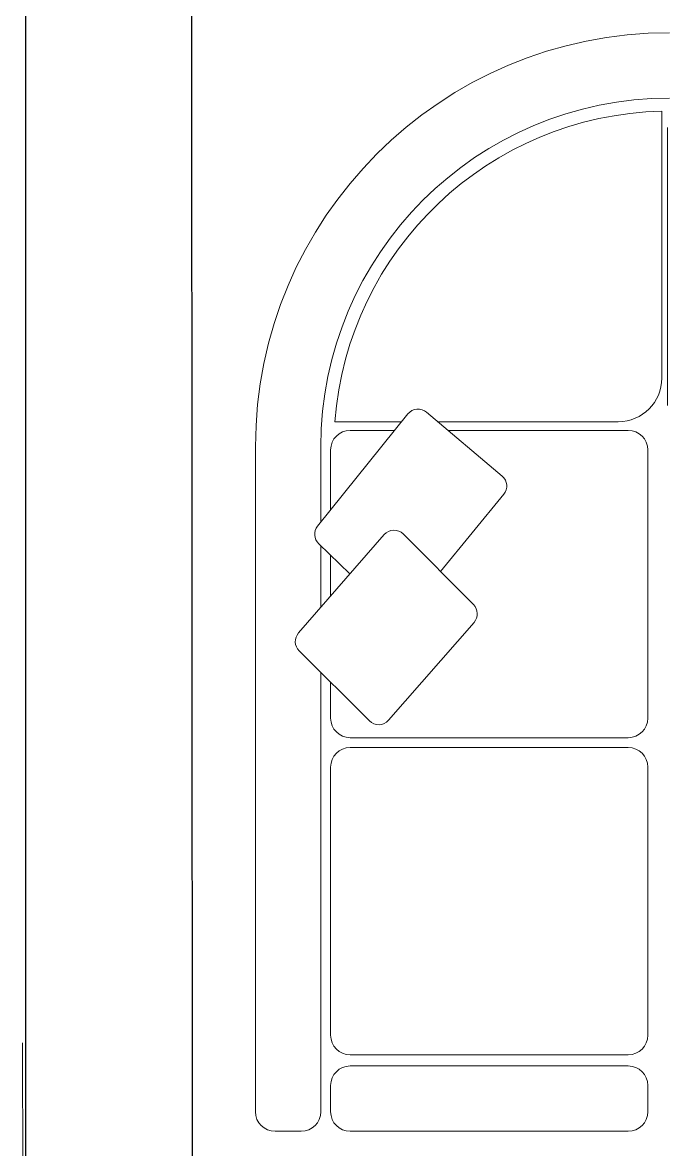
# Model space of a CAD drawing. Header units: inches. Extents: x 15 to 22798, y 21 to 21519.
# Drawn here: x 15685.7 to 15799.8, y 12950.7 to 13150 of the extents above; entities that cross this region are included whole.
import ezdxf

# ---------------------------------------------------------------- set-up
doc = ezdxf.new("R2010")
doc.units = ezdxf.units.IN
doc.header["$MEASUREMENT"] = 0
doc.layers.add('ARREDAMENTO', color=8, linetype='Continuous', lineweight=13)

msp = doc.modelspace()

# ---------------------------------------------------------------- linework, layer by layer
msp.add_line((15715.78, 12899.5), (15715.58, 13313.01))
msp.add_lwpolyline([(15686.22, 13312.69), (15686.22, 12837.91)])
at = {"layer": 'ARREDAMENTO'}
for p, q in [((15798.76, 13134.28), (15798.76, 13087.08)), ((15799.75, 13131.41), (15799.75, 13082.26)), ((15770.53, 13069.77), (15757.16, 13081.07)), ((15753.87, 13080.75), (15737.89, 13060.92)), ((15752.75, 13079.37), (15740.94, 13079.37)), ((15791.05, 13079.37), (15759.17, 13079.37)), ((15751.53, 13077.85), (15743.66, 13077.85)), ((15792.81, 13077.85), (15760.97, 13077.85)), ((15726.9, 13074.94), (15726.9, 12957.36)), ((15738.46, 13074.94), (15738.46, 13061.63)), ((15740.19, 13074.38), (15740.19, 13063.78)), ((15796.28, 13026.97), (15796.28, 13074.38)), ((15770.82, 13066.54), (15759.61, 13052.9)), ((15749.64, 13059.41), (15734.51, 13042.02)), ((15765.45, 13047.04), (15753.03, 13059.52)), ((15738.09, 13057.8), (15743.61, 13052.48)), ((15738.46, 13057.45), (15738.46, 13046.56)), ((15740.19, 13055.78), (15740.19, 13048.55)), ((15750.43, 13026.58), (15765.55, 13043.88)), ((15734.62, 13038.86), (15747.06, 13026.46)), ((15738.46, 13035.04), (15738.46, 12957.36)), ((15740.19, 13033.31), (15740.19, 13026.97)), ((15792.81, 13023.5), (15743.66, 13023.5)), ((15792.81, 13021.77), (15743.66, 13021.77)), ((15740.19, 13018.3), (15740.19, 12970.89)), ((15796.28, 12970.89), (15796.28, 13018.3)), ((15685.71, 12969.55), (15685.9, 12909.55)), ((15743.66, 12967.42), (15792.81, 12967.42)), ((15743.66, 12965.45), (15792.81, 12965.45)), ((15740.19, 12961.98), (15740.19, 12957.36)), ((15796.28, 12957.36), (15796.28, 12961.98)), ((15730.36, 12953.89), (15734.99, 12953.89)), ((15743.66, 12953.89), (15792.81, 12953.89))]:
    msp.add_line(p, q, dxfattribs=at)
for centre, radius, start, end in [((15800.13, 13074.94), 73.23, 90, 180), ((15800.13, 13074.94), 61.67, 90, 180), ((15800.13, 13074.94), 59.36, 91.3201, 175.7206), ((15791.05, 13087.08), 7.71, 270, 0), ((15755.67, 13079.3), 2.31, 49.8027, 141.1451), ((15743.66, 13074.38), 3.47, 90, 180), ((15792.81, 13074.38), 3.47, 0, 90), ((15769.03, 13068.01), 2.31, 320.5877, 49.8027), ((15739.69, 13059.47), 2.31, 141.1451, 226.0734), ((15751.39, 13057.89), 2.31, 44.8526, 138.965), ((15763.81, 13045.41), 2.31, 318.8652, 44.8526), ((15736.25, 13040.5), 2.31, 138.965, 225.0823), ((15743.66, 13026.97), 3.47, 180, 270), ((15748.69, 13028.1), 2.31, 225.0823, 318.8652), ((15792.81, 13026.97), 3.47, 270, 0), ((15743.66, 13018.3), 3.47, 90, 180), ((15792.81, 13018.3), 3.47, 0, 90), ((15743.66, 12970.89), 3.47, 180, 270), ((15792.81, 12970.89), 3.47, 270, 0), ((15743.66, 12961.98), 3.47, 90, 180), ((15792.81, 12961.98), 3.47, 0, 90), ((15730.36, 12957.36), 3.47, 180, 270), ((15734.99, 12957.36), 3.47, 270, 0), ((15743.66, 12957.36), 3.47, 180, 270), ((15792.81, 12957.36), 3.47, 270, 0)]:
    msp.add_arc(centre, radius, start, end, dxfattribs=at)

doc.saveas('drawing.dxf')
